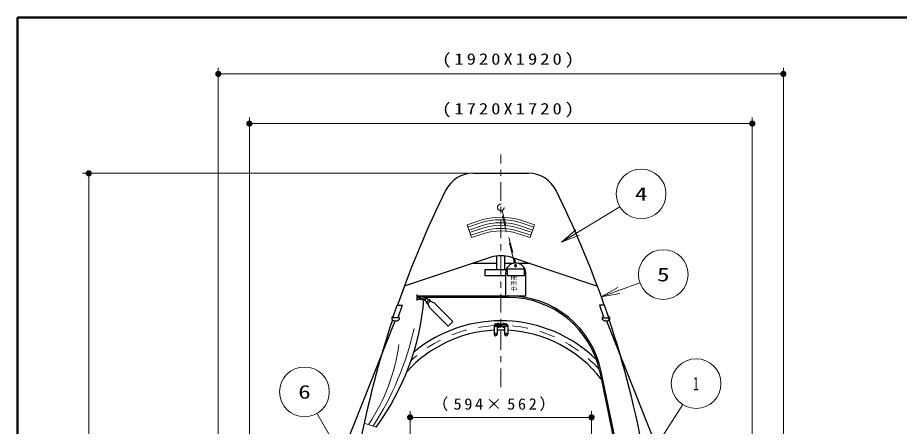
# Model space of a CAD drawing. Units: millimetres on the paper. Extents: x -385 to 0, y -297 to 267.
# Drawn here: x -385 to -243, y 201.2 to 267 of the extents above; entities that cross this region are included whole.
import ezdxf
from ezdxf.enums import TextEntityAlignment as Align

# ---------------------------------------------------------------- set-up
doc = ezdxf.new("R2010")
doc.units = ezdxf.units.MM
doc.linetypes.add('USER1', pattern=[4.5, 2.5, -2])
doc.linetypes.add('USER2', pattern=[6, 3, -1, 1, -1])
doc.layers.add('LY_3', color=7, linetype='Continuous', lineweight=25)
doc.layers.add('LY_4', color=7, linetype='Continuous', lineweight=13)
doc.styles.add('ＭＳ ゴシック', font='')
doc.styles.get('ＭＳ ゴシック').set_extended_font_data('MS Gothic')

# ---------------------------------------------------------------- blocks, each defined once
blk = doc.blocks.new('filled_dot')
at = {"color": 0, "linetype": 'Continuous', "lineweight": -2, "const_width": 1.25}
blk.add_lwpolyline([(-0.625, 0, 1), (0.625, 0, 1)], format="xyb", close=True, dxfattribs=at)

msp = doc.modelspace()

# ---------------------------------------------------------------- linework, layer by layer
at = {"layer": 'LY_3', "lineweight": 13}
for p, q in [((-352.68, 148.785), (-352.68, 258.935)), ((-261.68, 148.785), (-261.68, 258.935)), ((-352.68, 257.935), (-261.68, 257.935)), ((-347.68, 148.685), (-347.68, 250.935)), ((-347.68, 249.935), (-266.68, 249.935)), ((-266.68, 148.685), (-266.68, 250.935)), ((-312.606, 241.935), (-374.543, 241.935)), ((-373.543, 146.935), (-373.543, 241.935)), ((-297.42, 230.861), (-288.009, 236.54)), ((-297.42, 230.861), (-295.109, 232.839)), ((-297.42, 230.861), (-294.851, 232.411)), ((-294.593, 231.983), (-297.42, 230.861)), ((-291.009, 222.05), (-284.788, 224.283)), ((-291.009, 222.05), (-288.354, 223.534)), ((-291.009, 222.05), (-288.185, 223.064)), ((-288.016, 222.593), (-291.009, 222.05)), ((-294.321, 179.077), (-277.891, 204.7)), ((-332.829, 196.472), (-336.791, 203.282)), ((-321.795, 177.68), (-321.795, 203.632)), ((-292.565, 177.68), (-292.565, 203.632)), ((-321.795, 202.632), (-292.565, 202.632))]:
    msp.add_line(p, q, dxfattribs=at)
at = {"layer": 'LY_3', "color": 110, "linetype": 'USER2', "lineweight": 13}
msp.add_line((-307.18, 207.511), (-307.18, 244.972), dxfattribs=at)
at = {"layer": 'LY_3'}
for p, q in [((-311.606, 241.935), (-302.754, 241.935)), ((-307.83, 226.435), (-307.83, 228.621)), ((-306.53, 226.435), (-306.53, 228.621)), ((-308.763, 228.407), (-316.469, 225.835)), ((-311.675, 227.435), (-307.83, 227.435)), ((-306.53, 227.435), (-305.205, 227.435)), ((-298.603, 226.072), (-305.597, 228.407)), ((-305.195, 228.272), (-304.993, 227.474)), ((-305.026, 228.216), (-304.841, 227.484)), ((-304.999, 227.495), (-305.024, 227.47)), ((-305.018, 228.183), (-304.995, 228.206)), ((-304.405, 227.435), (-302.686, 227.435)), ((-316.469, 225.835), (-322.77, 223.732)), ((-309.68, 225.435), (-309.68, 226.435)), ((-309.68, 226.435), (-306.325, 226.435)), ((-306.43, 225.86), (-306.43, 222.235)), ((-306.18, 226.485), (-306.18, 225.485)), ((-303.43, 226.485), (-306.18, 226.485)), ((-303.43, 226.485), (-303.43, 225.485)), ((-303.18, 222.235), (-303.18, 225.922)), ((-291.563, 223.723), (-298.603, 226.072)), ((-306.43, 225.435), (-309.68, 225.435)), ((-306.18, 225.485), (-303.43, 225.485)), ((-320.713, 222.435), (-320.713, 221.435)), ((-320.713, 222.185), (-303.23, 222.185)), ((-320.231, 221.935), (-320.713, 221.935)), ((-320.713, 221.685), (-320.061, 221.685)), ((-320.264, 221.745), (-320.195, 222.139)), ((-320.164, 221.728), (-320.264, 221.745)), ((-320.195, 222.139), (-320.094, 222.122)), ((-320.185, 221.909), (-320.176, 221.958)), ((-320.124, 221.822), (-319.385, 221.692)), ((-319.35, 221.889), (-320.089, 222.019)), ((-319.912, 221.593), (-320.076, 221.694)), ((-320, 222.123), (-319.812, 222.162)), ((-319.752, 221.553), (-319.859, 221.572)), ((-319.755, 222.163), (-319.648, 222.144)), ((-319.568, 221.651), (-319.617, 221.598)), ((-319.54, 221.719), (-319.588, 221.671)), ((-319.588, 221.671), (-319.203, 221.286)), ((-319.474, 221.911), (-319.536, 222.056)), ((-319.325, 221.935), (-319.484, 221.935)), ((-319.376, 221.601), (-319.482, 221.707)), ((-319.27, 221.99), (-319.368, 221.892)), ((-319.316, 221.873), (-319.305, 221.883)), ((-319.305, 221.883), (-319.199, 221.777)), ((-319.305, 221.601), (-319.199, 221.707)), ((-319.298, 221.753), (-319.29, 221.802)), ((-318.884, 221.604), (-319.27, 221.99)), ((-305.947, 221.935), (-319.215, 221.935)), ((-324.566, 218.685), (-323.876, 220.685)), ((-323.875, 220.685), (-323.056, 220.685)), ((-323.056, 220.685), (-323.752, 218.67)), ((-319.093, 221), (-319.058, 220.964)), ((-318.863, 221.442), (-319.04, 221.265)), ((-319.04, 221.053), (-319.005, 221.017)), ((-318.963, 220.988), (-318.587, 221.365)), ((-318.963, 220.988), (-318.704, 220.399)), ((-318.704, 220.399), (-315.646, 217.34)), ((-318.616, 221.406), (-318.651, 221.442)), ((-318.563, 221.459), (-318.598, 221.495)), ((-318.587, 221.365), (-317.997, 221.106)), ((-314.939, 218.047), (-317.997, 221.106)), ((-291.304, 220.685), (-290.613, 218.683)), ((-290.485, 220.685), (-291.304, 220.685)), ((-289.794, 218.685), (-290.485, 220.685)), ((-323.752, 218.685), (-324.566, 218.685)), ((-290.613, 218.685), (-289.794, 218.685)), ((-346.262, 162.739), (-324.192, 218.161)), ((-315.646, 217.34), (-314.939, 218.047)), ((-308.28, 217.435), (-308.28, 216.035)), ((-308.13, 217.41), (-308.13, 217.46)), ((-308.055, 217.535), (-307.305, 217.535)), ((-307.305, 217.335), (-308.055, 217.335)), ((-307.87, 217.627), (-307.843, 217.667)), ((-307.78, 217.335), (-307.78, 216.035)), ((-307.609, 217.735), (-307.718, 217.735)), ((-307.375, 217.653), (-307.553, 217.724)), ((-307.18, 217.635), (-307.282, 217.635)), ((-307.23, 217.41), (-307.23, 217.46)), ((-307.18, 217.235), (-307.18, 217.635)), ((-307.18, 217.635), (-307.078, 217.635)), ((-307.18, 217.235), (-307.18, 217.635)), ((-307.13, 217.41), (-307.13, 217.46)), ((-306.305, 217.535), (-307.055, 217.535)), ((-307.055, 217.335), (-306.305, 217.335)), ((-306.985, 217.653), (-306.807, 217.724)), ((-306.751, 217.735), (-306.642, 217.735)), ((-306.58, 217.335), (-306.58, 216.035)), ((-306.49, 217.627), (-306.517, 217.667)), ((-306.23, 217.41), (-306.23, 217.46)), ((-306.08, 217.435), (-306.08, 216.035)), ((-290.168, 218.161), (-268.099, 162.739)), ((-307.718, 217.135), (-307.609, 217.135)), ((-307.553, 217.146), (-307.375, 217.217)), ((-307.282, 217.235), (-307.18, 217.235)), ((-307.078, 217.235), (-307.18, 217.235)), ((-306.807, 217.146), (-306.985, 217.217)), ((-306.642, 217.135), (-306.751, 217.135)), ((-291.254, 209.955), (-279.019, 150.435)), ((-278.764, 150.435), (-291.009, 210.005))]:
    msp.add_line(p, q, dxfattribs=at)
at = {"layer": 'LY_3', "color": 40, "linetype": 'USER1', "lineweight": 13}
for p, q in [((-305.195, 228.272), (-307.126, 235.913)), ((-306.98, 235.949), (-305.026, 228.216))]:
    msp.add_line(p, q, dxfattribs=at)
at = {"layer": 'LY_3', "color": 4, "lineweight": 13}
for p, q in [((-312.619, 233.656), (-310.726, 234.288)), ((-311.923, 231.569), (-312.619, 233.656)), ((-312.493, 233.276), (-310.599, 233.908)), ((-310.441, 233.434), (-312.335, 232.802)), ((-312.208, 232.423), (-310.314, 233.055)), ((-304.046, 233.055), (-302.152, 232.423)), ((-302.026, 232.802), (-303.92, 233.434)), ((-303.761, 233.908), (-301.867, 233.276)), ((-303.635, 234.288), (-301.741, 233.656)), ((-301.741, 233.656), (-302.437, 231.569)), ((-310.156, 232.58), (-312.05, 231.948)), ((-310.029, 232.201), (-311.923, 231.569)), ((-302.437, 231.569), (-304.331, 232.201)), ((-302.311, 231.948), (-304.204, 232.58)), ((-329.195, 201.694), (-327.278, 201.032))]:
    msp.add_line(p, q, dxfattribs=at)
at = {"layer": 'LY_3'}
for points in [[(-324.499, 218.882), (-324.566, 218.845), (-324.625, 218.803), (-324.674, 218.756), (-324.712, 218.705), (-324.738, 218.651), (-324.753, 218.596), (-324.755, 218.539), (-324.744, 218.483), (-324.721, 218.429), (-324.687, 218.377), (-324.641, 218.328), (-324.585, 218.284), (-324.521, 218.246), (-324.448, 218.214), (-324.369, 218.189), (-324.285, 218.171), (-324.198, 218.161), (-324.11, 218.159), (-324.022, 218.165), (-323.937, 218.178), (-323.855, 218.2), (-323.778, 218.228), (-323.709, 218.263), (-323.648, 218.304), (-323.597, 218.35), (-323.557, 218.4), (-323.527, 218.454), (-323.51, 218.509), (-323.506, 218.565), (-323.513, 218.622), (-323.533, 218.677), (-323.565, 218.729), (-323.608, 218.779), (-323.662, 218.824), (-323.675, 218.833), (-323.689, 218.842)], [(-290.679, 218.837), (-290.736, 218.793), (-290.783, 218.744), (-290.819, 218.692), (-290.843, 218.637), (-290.854, 218.58), (-290.852, 218.523), (-290.838, 218.466), (-290.811, 218.412), (-290.772, 218.36), (-290.723, 218.313), (-290.663, 218.27), (-290.594, 218.234), (-290.518, 218.204), (-290.436, 218.181), (-290.349, 218.166), (-290.26, 218.159), (-290.171, 218.161), (-290.083, 218.17), (-289.998, 218.187), (-289.917, 218.212), (-289.843, 218.244), (-289.777, 218.283), (-289.72, 218.327), (-289.674, 218.376), (-289.639, 218.429), (-289.616, 218.484), (-289.606, 218.541), (-289.608, 218.598), (-289.623, 218.654), (-289.651, 218.709), (-289.69, 218.76), (-289.741, 218.808), (-289.797, 218.847), (-289.862, 218.882)]]:
    msp.add_lwpolyline(points, dxfattribs=at)
at = {"layer": 'LY_3', "lineweight": 13}
for centre in [(-284.584, 238.607), (-281.023, 225.634), (-275.732, 208.067), (-338.803, 206.739)]:
    msp.add_circle(centre, 4, dxfattribs=at)
at = {"layer": 'LY_3', "color": 40, "linetype": 'USER1', "lineweight": 13}
msp.add_circle((-307.18, 236.435), 0.525, dxfattribs=at)
at = {"layer": 'LY_3'}
for centre, radius in [((-304.805, 227.035), 0.075), ((-308.03, 216.035), 0.15), ((-306.33, 216.035), 0.15)]:
    msp.add_circle(centre, radius, dxfattribs=at)
for centre, radius, start, end in [((-311.606, 236.935), 5, 90, 153.7182), ((-302.754, 236.935), 5, 26.2818, 90), ((-170.054, 167.031), 162.872, 153.7182, 160.7663), ((-444.307, 167.031), 162.872, 19.2337, 26.2818), ((-307.18, 223.664), 5, 71.54442, 108.45558), ((-304.805, 225.86), 1.625, 2.1756, 180), ((-304.809, 227.064), 0.149, 3.2097, 191.26781), ((-304.805, 227.035), 0.15, 180, 75.52249), ((-304.73, 227.035), 0.15, 104.47751, 180), ((-359.887, 224.977), 40.456, 323.71066, 355.28378), ((-320.111, 221.896), 0.075, 170, 260), ((-320.102, 221.945), 0.075, 80, 170), ((-320.207, 221.481), 0.25, 58.19859, 80), ((-320.051, 222.368), 0.25, 260, 281.80141), ((-319.833, 221.72), 0.15, 238.19859, 260), ((-319.781, 222.016), 0.15, 80, 101.80141), ((-319.726, 221.701), 0.15, 260, 316.75419), ((-319.674, 221.997), 0.15, 23.24581, 80), ((-319.372, 221.766), 0.075, 260, 350), ((-319.341, 221.636), 0.05, 225, 315), ((-319.363, 221.815), 0.075, 350, 80), ((-319.235, 221.742), 0.05, 315, 45), ((-318.778, 221.71), 0.15, 225, 273.18968), ((-318.757, 221.335), 0.225, 45, 93.18968), ((-306.38, 222.235), 0.05, 180, 270), ((-305.947, 206.935), 15.25, 11.61567, 90), ((-305.947, 206.935), 15, 11.61567, 90), ((-303.23, 222.235), 0.05, 270, 0), ((-319.309, 221.18), 0.15, 356.81032, 45), ((-318.934, 221.159), 0.225, 176.81032, 225), ((-318.934, 221.159), 0.15, 135, 225), ((-318.899, 221.123), 0.225, 225, 263.39092), ((-318.899, 221.123), 0.15, 225, 244.47122), ((-318.757, 221.335), 0.15, 45, 135), ((-318.722, 221.3), 0.15, 25.52878, 45), ((-318.722, 221.3), 0.225, 6.60908, 45), ((-444.307, 167.031), 162.872, 10.04332, 18.4902), ((-170.054, 167.031), 162.872, 161.64311, 169.95668), ((-307.18, 196.185), 22, 45.63162, 129.59388), ((-308.03, 217.435), 0.25, 23.57818, 180), ((-308.03, 217.435), 0.15, 41.81032, 318.18968), ((-308.055, 217.46), 0.075, 90, 180), ((-308.055, 217.41), 0.075, 180, 270), ((-307.718, 217.585), 0.15, 90, 146.7542), ((-307.609, 217.585), 0.15, 68.19859, 90), ((-307.282, 217.885), 0.25, 248.19859, 270), ((-307.305, 217.46), 0.075, 0, 90), ((-307.305, 217.41), 0.075, 270, 0), ((-307.055, 217.46), 0.075, 90, 180), ((-307.055, 217.41), 0.075, 180, 270), ((-307.078, 217.885), 0.25, 270, 291.80141), ((-306.751, 217.585), 0.15, 90, 111.80141), ((-306.642, 217.585), 0.15, 33.2458, 90), ((-306.33, 217.435), 0.25, 0, 156.42182), ((-306.33, 217.435), 0.15, 221.81032, 138.18968), ((-306.305, 217.46), 0.075, 0, 90), ((-306.305, 217.41), 0.075, 270, 0), ((-307.18, 196.185), 20.5, 93.07588, 137.47695), ((-308.03, 216.035), 0.25, 180, 0), ((-307.718, 217.285), 0.15, 245.5302, 270), ((-307.18, 196.185), 20.5, 88.32281, 91.67719), ((-307.609, 217.285), 0.15, 270, 291.80141), ((-307.282, 216.985), 0.25, 90, 111.80141), ((-307.078, 216.985), 0.25, 68.19859, 90), ((-306.751, 217.285), 0.15, 248.19859, 270), ((-306.642, 217.285), 0.15, 270, 294.4698), ((-306.33, 216.035), 0.25, 180, 0), ((-307.18, 196.185), 20.5, 37.94805, 86.91931)]:
    msp.add_arc(centre, radius, start, end, dxfattribs=at)
at = {"layer": 'LY_3', "color": 4, "lineweight": 13}
for centre, radius, start, end in [((-307.18, 223.664), 11.2, 71.54442, 108.45558), ((-307.18, 223.664), 10.8, 71.54442, 108.45558), ((-307.18, 223.664), 10.3, 71.54442, 108.45558), ((-307.18, 223.664), 9.9, 71.54442, 108.45558), ((-307.18, 223.664), 9.4, 71.54442, 108.45558), ((-307.18, 223.664), 9, 71.54442, 108.45558), ((-368.087, 227.366), 48.066, 327.10289, 347.47669), ((-353.479, 218.284), 30.127, 326.26071, 352.57039)]:
    msp.add_arc(centre, radius, start, end, dxfattribs=at)
at = {"layer": 'LY_3', "color": 40, "linetype": 'USER1', "lineweight": 13}
for start, end in [(92.96325, 132.94303), (41.8075, 87.03278)]:
    msp.add_arc((-307.18, 196.185), 21.25, start, end, dxfattribs=at)
at = {"layer": 'LY_4', "lineweight": 50}
for p, q in [((0, 267), (-385, 267)), ((-385, 267), (-385, 0))]:
    msp.add_line(p, q, dxfattribs=at)

# ---------------------------------------------------------------- block references
at = {"layer": 'LY_3', "lineweight": 13, "xscale": 0.4, "yscale": 0.4}
for p in [(-352.68, 257.935), (-347.68, 249.935), (-321.795, 202.632)]:
    msp.add_blockref('filled_dot', p, dxfattribs=at)
for p, rotation in [((-261.68, 257.935), 180), ((-266.68, 249.935), 180), ((-373.543, 241.935), 270), ((-292.565, 202.632), 180)]:
    msp.add_blockref('filled_dot', p, dxfattribs=dict(at, rotation=rotation))

# ---------------------------------------------------------------- texts
at = {"layer": 'LY_3', "style": 'ＭＳ ゴシック'}
for s, width, p in [('4', 1.35, (-284.584, 238.607)), ('5', 1.35, (-281.023, 225.634)), ('1', 0.6, (-275.732, 208.067)), ('6', 1.35, (-338.803, 206.739))]:
    msp.add_text(s, height=2.199, dxfattribs=dict(at, width=width)).set_placement(p, align=Align.MIDDLE_CENTER)
at = {"layer": 'LY_3', "color": 1, "style": 'ＭＳ ゴシック', "width": 1.35}
for s, p in [('使', (-305.658, 225.424)), ('用', (-305.658, 224.504)), ('中', (-305.658, 223.584))]:
    msp.add_text(s, height=0.587, dxfattribs=at).set_placement(p, align=Align.TOP_LEFT)
at = {"layer": 'LY_3', "char_height": 1.833, "attachment_point": 8, "style": 'ＭＳ ゴシック'}
for s, insert in [('\\T1.32;\\W1.2;(1920X1920)', (-305.774, 258.935)), ('\\T1.32;\\W1.2;(1720X1720)', (-305.774, 250.935)), ('\\T1.32;\\W1.05;（594×562）', (-307.888, 203.632))]:
    msp.add_mtext(s, dxfattribs=dict(at, insert=insert))

doc.saveas('drawing.dxf')
